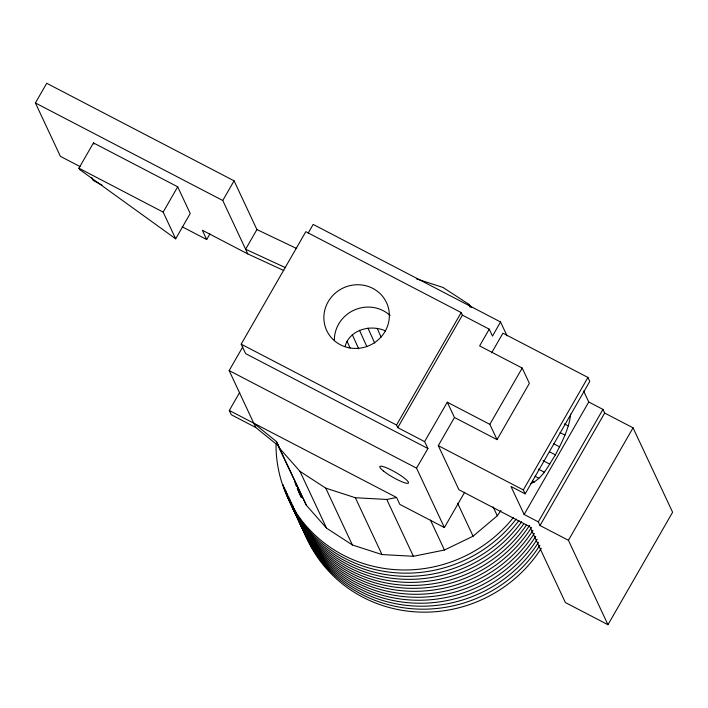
<?xml version="1.0" encoding="UTF-8"?>
<svg xmlns="http://www.w3.org/2000/svg" width="708" height="708" viewBox="0 0 708 708"><rect width="100%" height="100%" fill="white"/><g stroke="black" fill="none" stroke-linecap="round" stroke-linejoin="round"><path stroke-width="1.06" d="M570.657 414.1C569.135 428.712 561.975 442.004 555.408 454.899C548.55 465.183 542.77 478.546 530.779 483.617M345.097 346.283C349.77 329.494 370.895 324.114 385.559 330.946M308.228 233.003L313.166 224.409L500.538 321.954L492.494 336.114L489.228 329.167L462.395 315.149L461.182 312.564L305.812 231.684L241.18 344.159L245.623 353.628L427.933 448.536L416.534 468.13L444.376 527.566L464.687 492.219M583.587 390.993L588.755 402.002L602.95 409.392L604.667 413.047L633.058 427.827L672.6 512.247L607.968 624.721L565.382 602.552L529.867 526.743L458.926 489.75L438.305 445.659L454.474 417.481L447.27 402.197L424.605 441.624L427.933 448.536M454.474 417.481L497.06 439.633L529.38 383.329L522.194 368.054L479.608 345.911L489.228 329.167M80.022 166.566L60.41 156.362L35.4 102.961L46.71 83.278L234.083 180.823L256.916 229.569L296.67 248.508M78.924 168.212L93.474 142.91L177.699 186.806L190.213 213.524L175.673 238.826L79.5 169.424L78.924 168.212L163.159 212.108L175.673 238.826M163.159 212.108L177.699 186.806M283.811 270.544L247.791 253.915L222.772 200.506L234.083 180.823M182.23 226.808L206.701 239.552L209.931 233.923M256.916 229.569L245.605 249.251L285.625 267.721M277.465 443.889L278.403 445.836L255.747 427.482L229.153 370.576L242.879 346.699M255.747 427.482L231.33 414.764L229.304 410.463L239.738 392.303M424.605 441.624L397.754 427.632L396.542 425.039L461.182 312.564M397.754 427.632L462.395 315.149M497.06 439.633L489.848 424.349L522.194 368.054M587.95 377.452L589.791 381.382L525.159 493.857L523.318 489.927L587.95 377.452L502.945 333.194L491.644 352.788M607.968 624.721L568.418 540.301L540.027 525.522L538.319 521.867L524.124 514.477L588.755 402.002M538.319 521.867L602.95 409.392M540.027 525.522L604.667 413.047M568.418 540.301L633.058 427.827M277.324 444.217L306.369 505.291L326.574 528.168L352.363 544.965L381.975 554.559L413.384 556.284L444.465 550.028L473.077 536.204L497.29 515.778L501.043 510.468M253.747 423.172L276.394 441.535L279.749 448.465L299.962 471.342L325.751 488.148L355.354 497.733L386.772 499.459L396.586 497.485L399.808 504.37L444.376 527.566M416.463 278.855L443.004 287.457L468.793 304.263L471.687 307.529M35.4 102.961L222.772 200.506M247.791 253.915L202.355 230.259L206.701 239.552M564.347 423.897L568.259 425.933M101.97 185.027L93.164 180.443L91.863 177.655M560.063 432.561L564.949 435.11M553.745 443.774L559.612 446.828M549.541 451.846L555.408 454.899M447.27 402.197L489.848 424.349M542.983 460.598L549.833 464.156M538.337 469.085L544.204 472.139M535.009 476.263L538.921 478.298M532.389 481.192L534.345 482.21M438.305 445.659L523.318 489.927M241.18 344.159L396.542 425.039M525.159 493.857L510.964 486.467L524.124 514.477M229.153 370.576L416.534 468.13M229.304 410.463L396.586 497.485M500.538 321.954L507.034 335.822M468.793 304.263L470.192 307.245M493.078 506.786L497.29 515.778M457.642 503.255L473.077 536.204M430.429 520.07L444.465 550.028M386.772 499.459L413.384 556.284M355.354 497.733L381.975 554.559M325.751 488.148L352.363 544.965M299.962 471.342L326.574 528.168M276.394 441.535L306.369 505.291M93.474 142.91L94.04 144.122M377.205 328.45L381.108 337.079M367.939 328.105L374.709 343.053M359.46 330.247L366.903 346.699M352.327 334.725L358.69 348.787M347.035 341.229L350.124 348.053M537.133 539.301A134.095 128.369 -25.1 0 1 407.348 602.623A134.095 128.369 -25.1 0 1 297.652 516.539M534.345 533.345A134.095 128.369 -25.1 0 1 403.454 596.561A134.095 128.369 -25.1 0 1 294.218 508.53M532.947 530.363A134.095 128.369 -25.1 0 1 402.055 593.578A134.095 128.369 -25.1 0 1 292.82 505.556M535.744 536.319A134.095 128.369 -25.1 0 1 404.843 599.534A134.095 128.369 -25.1 0 1 295.608 511.512M531.558 527.389A134.095 128.369 -25.1 0 1 400.666 590.605A134.095 128.369 -25.1 0 1 291.422 502.574M538.531 542.275A134.095 128.369 -25.1 0 1 407.64 605.49A134.095 128.369 -25.1 0 1 298.395 517.468M539.921 545.257A134.095 128.369 -25.1 0 1 409.029 608.464A134.095 128.369 -25.1 0 1 299.794 520.442M529.575 525.327A134.095 128.369 -25.1 0 1 398.728 587.569A134.095 128.369 -25.1 0 1 290.032 499.6M541.319 548.231A134.095 128.369 -25.1 0 1 410.428 611.447A134.095 128.369 -25.1 0 1 301.192 523.424M526.389 525.124A134.095 128.369 -25.1 0 1 395.737 584.463A134.095 128.369 -25.1 0 1 288.66 496.68M523.725 523.876A134.095 128.369 -25.1 0 1 393.232 581.295A134.095 128.369 -25.1 0 1 287.236 493.644M521.672 521.743A134.095 128.369 -25.1 0 1 391.276 578.197A134.095 128.369 -25.1 0 1 285.82 490.617M300.095 494.441A121.732 116.537 -25.1 0 1 297.847 488.325M518.973 520.486A134.095 128.369 -25.1 0 1 388.781 575.029A134.095 128.369 -25.1 0 1 284.412 487.6M301.307 497.432A121.732 116.537 -25.1 0 1 297.51 488.37M296.776 486.325A121.732 116.537 -25.1 0 1 296.094 484.281M516.176 519.061A134.095 128.369 -25.1 0 1 386.223 571.71A134.095 128.369 -25.1 0 1 282.926 484.431M513.327 517.575A134.095 128.369 -25.1 0 1 365.231 564.108A134.095 128.369 -25.1 0 1 276.014 444.783M301.272 497.22A121.732 116.537 -25.1 0 1 297.201 488.255M296.404 486.228A121.732 116.537 -25.1 0 1 294.608 481.113M334.353 340.194A33.002 31.595 -25.1 0 1 354.381 310.007A33.002 31.595 -25.1 0 1 390.126 315.529M348.336 347.655A33.002 31.595 -25.1 0 0 388.205 307.122A33.002 31.595 -25.1 0 0 333.318 294.971A33.002 31.595 -25.1 0 0 348.336 347.655M383.621 471.13A16.461 2.805 29.9 0 0 407.861 483.307A16.461 2.805 29.9 0 0 391.064 469.908A16.461 2.805 29.9 0 0 383.621 471.13"/></g></svg>
